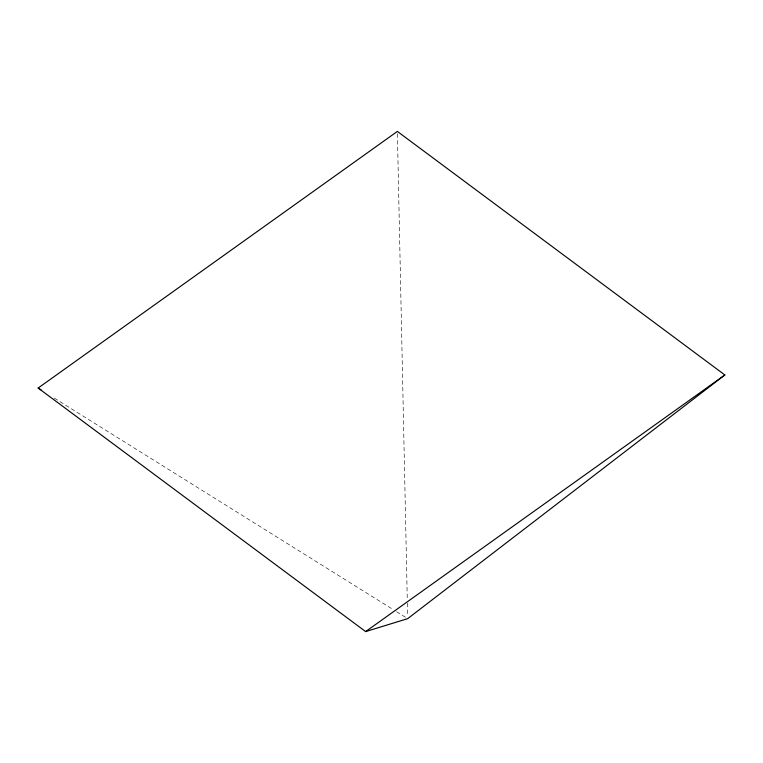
<?xml version="1.0" encoding="UTF-8"?>
<svg xmlns="http://www.w3.org/2000/svg" width="763" height="763" viewBox="0 0 763 763"><rect width="100%" height="100%" fill="white"/><g stroke="black" fill="none" stroke-linecap="round" stroke-linejoin="round"><path stroke-width="0.57" stroke-dasharray="3.81 2.86" d="M54.307 398.114L392.535 609.198M396.579 611.716L405.658 617.391M397.409 133.792L407.251 598.402M407.356 603.161L407.633 616.266"/><path stroke-width="1.14" d="M724.85 374.967L407.68 618.65L365.639 631.592L38.15 388.033L397.361 131.408L724.85 374.967L365.639 631.592M38.15 388.033L41.183 389.922"/></g></svg>
